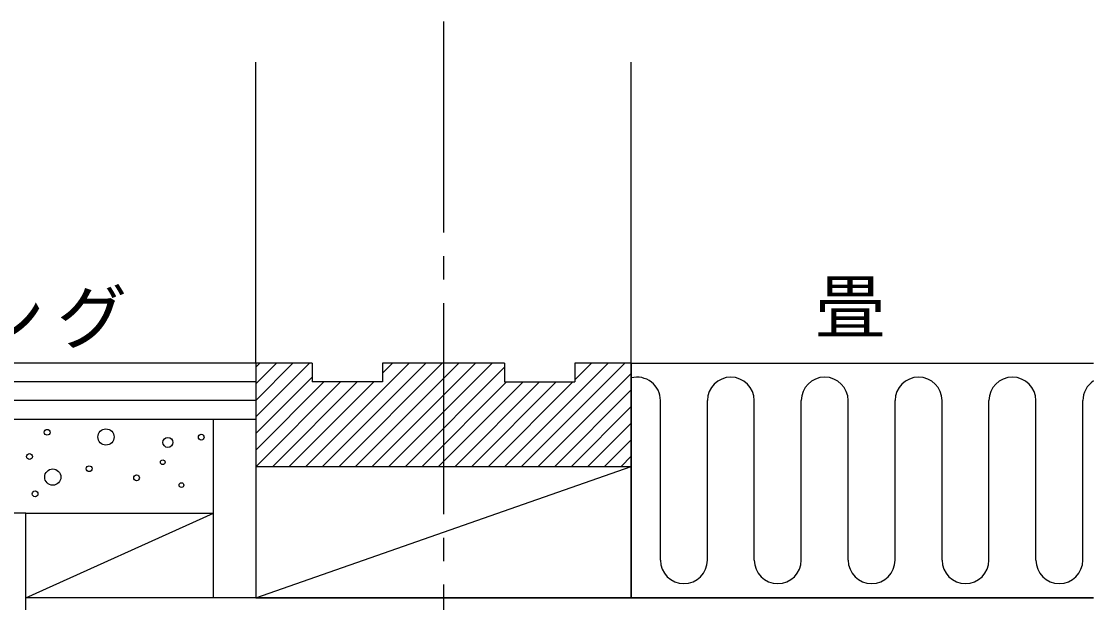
# Model space of a CAD drawing. Units: millimetres, scale not verified. Extents: x -688 to 687, y -487 to 475.
# Drawn here: x -311.1 to -82.7, y 45.1 to 169 of the extents above; entities that cross this region are included whole.
import ezdxf
from ezdxf.enums import TextEntityAlignment as Align

# ---------------------------------------------------------------- set-up
doc = ezdxf.new("R2010")
doc.units = ezdxf.units.MM
doc.header["$LTSCALE"] = 5
doc.linetypes.add('CHAIN2', pattern=[12, 9, -1, 1, -1])
doc.layers.add('1-0_中心線', color=7, linetype='Continuous')
doc.layers.add('1-2_太線１', color=7, linetype='Continuous')
doc.styles.add('ＭＳ ゴシック', font='')
doc.styles.get('ＭＳ ゴシック').set_extended_font_data('MS Gothic')

msp = doc.modelspace()

# ---------------------------------------------------------------- linework, layer by layer
at = {"layer": '1-0_中心線', "linetype": 'CHAIN2'}
msp.add_line((-221.183, 168.959), (-221.183, -90.313), dxfattribs=at)
at = {"layer": '1-2_太線１'}
for p, q in [((-261.183, 96.161), (-261.183, 160.309)), ((-181.183, 96.161), (-181.183, 160.309)), ((-261.183, 96.161), (-429.786, 96.161)), ((-249.183, 96.161), (-261.183, 96.161)), ((-261.183, 96.161), (-261.183, 84.161)), ((-261.183, 96.161), (-261.183, 46.161)), ((-261.183, 84.685), (-249.707, 96.161)), ((-261.183, 88.221), (-253.242, 96.161)), ((-261.183, 91.756), (-256.778, 96.161)), ((-261.183, 95.292), (-260.313, 96.161)), ((-250.494, 74.161), (-228.494, 96.161)), ((-249.183, 96.161), (-249.183, 92.161)), ((-246.958, 74.161), (-224.958, 96.161)), ((-243.423, 74.161), (-221.423, 96.161)), ((-239.887, 74.161), (-217.887, 96.161)), ((-236.352, 74.161), (-214.352, 96.161)), ((-208.183, 96.161), (-234.183, 96.161)), ((-234.183, 94.007), (-232.029, 96.161)), ((-232.816, 74.161), (-210.816, 96.161)), ((-208.183, 96.161), (-208.183, 92.161)), ((-208.067, 74.161), (-186.067, 96.161)), ((-204.532, 74.161), (-182.532, 96.161)), ((-193.183, 96.161), (-193.183, 92.161)), ((-181.183, 96.161), (-193.183, 96.161)), ((-193.183, 92.581), (-189.603, 96.161)), ((-193.183, 96.116), (-193.138, 96.161)), ((-181.183, 96.161), (-82.652, 96.161)), ((-181.183, 96.161), (-181.183, 46.161)), ((-229.28, 74.161), (-208.183, 95.259)), ((-200.996, 74.161), (-181.183, 93.974)), ((-261.183, 92.161), (-429.786, 92.161)), ((-261.183, 81.149), (-249.183, 93.15)), ((-261.183, 77.614), (-246.636, 92.161)), ((-261.1, 74.161), (-243.1, 92.161)), ((-257.565, 74.161), (-239.565, 92.161)), ((-254.029, 74.161), (-236.029, 92.161)), ((-225.745, 74.161), (-207.745, 92.161)), ((-222.209, 74.161), (-204.209, 92.161)), ((-218.674, 74.161), (-200.674, 92.161)), ((-215.138, 74.161), (-197.138, 92.161)), ((-211.603, 74.161), (-193.603, 92.161)), ((-208.183, 92.161), (-193.183, 92.161)), ((-197.461, 74.161), (-181.183, 90.439)), ((-261.183, 88.161), (-429.786, 88.161)), ((-193.925, 74.161), (-181.183, 86.903)), ((-174.94, 54.161), (-174.94, 88.161)), ((-164.941, 54.161), (-164.941, 88.161)), ((-154.94, 54.161), (-154.94, 88.161)), ((-144.94, 54.161), (-144.94, 88.161)), ((-134.94, 54.161), (-134.94, 88.161)), ((-124.941, 54.161), (-124.941, 88.161)), ((-114.94, 54.161), (-114.94, 88.161)), ((-104.94, 54.161), (-104.94, 88.161)), ((-94.94, 54.161), (-94.94, 88.161)), ((-84.94, 54.161), (-84.94, 88.161)), ((-261.183, 84.161), (-429.786, 84.161)), ((-261.183, 84.161), (-429.786, 84.161)), ((-270.183, 64.161), (-270.183, 84.161)), ((-261.183, 84.161), (-261.183, 64.161)), ((-190.39, 74.161), (-181.183, 83.368)), ((-186.854, 74.161), (-181.183, 79.832)), ((-183.318, 74.161), (-181.183, 76.297)), ((-261.183, 74.161), (-181.183, 74.161)), ((-261.183, 74.161), (-181.183, 74.161)), ((-261.183, 46.161), (-181.183, 74.161)), ((-310.183, 64.161), (-429.786, 64.161)), ((-310.183, 46.161), (-270.183, 64.161)), ((-310.183, 64.161), (-270.183, 64.161)), ((-310.183, 46.161), (-310.183, 64.161)), ((-270.183, 46.161), (-270.183, 64.161)), ((-270.183, 46.161), (-310.183, 46.161)), ((-82.652, 46.161), (-310.183, 46.161)), ((-310.183, 26.161), (-310.183, 46.161)), ((-181.183, 46.161), (-82.652, 46.161))]:
    msp.add_line(p, q, dxfattribs=at)
for points in [[(-261.183, 46.161), (-181.183, 46.161), (-181.183, 96.161)], [(-234.183, 96.161), (-234.183, 92.161), (-249.183, 92.161)]]:
    msp.add_lwpolyline(points, dxfattribs=at)
for centre, radius in [((-305.61, 81.41), 0.619), ((-293.09, 80.416), 1.728), ((-279.89, 79.267), 1.071), ((-272.778, 80.378), 0.619), ((-309.386, 76.243), 0.619), ((-281.001, 75.045), 0.499), ((-304.418, 71.871), 1.728), ((-296.667, 73.659), 0.619), ((-286.556, 71.711), 0.619), ((-308.193, 68.293), 0.619), ((-277.001, 70.156), 0.499)]:
    msp.add_circle(centre, radius, dxfattribs=at)
for centre, start, end in [((-179.94, 88.161), 0, 104.38472), ((-159.94, 88.161), 0, 180), ((-139.94, 88.161), 0, 180), ((-119.94, 88.161), 0, 180), ((-99.94, 88.161), 0, 180), ((-79.94, 88.161), 122.83844, 180), ((-169.94, 54.161), 180, 0), ((-149.94, 54.161), 180, 0), ((-129.94, 54.161), 180, 0), ((-109.94, 54.161), 180, 0), ((-89.941, 54.161), 180, 0)]:
    msp.add_arc(centre, 5, start, end, dxfattribs=at)

# ---------------------------------------------------------------- texts
at = {"layer": '1-0_中心線', "style": 'ＭＳ ゴシック'}
msp.add_text('畳', height=11, dxfattribs=at).set_placement((-142, 99.387), align=Align.BOTTOM_LEFT)
at = {"layer": '1-0_中心線', "insert": (-391.376, 99.387), "char_height": 11, "attachment_point": 7, "style": 'ＭＳ ゴシック'}
msp.add_mtext('\\T1.17;フローリング', dxfattribs=at)

doc.saveas('drawing.dxf')
